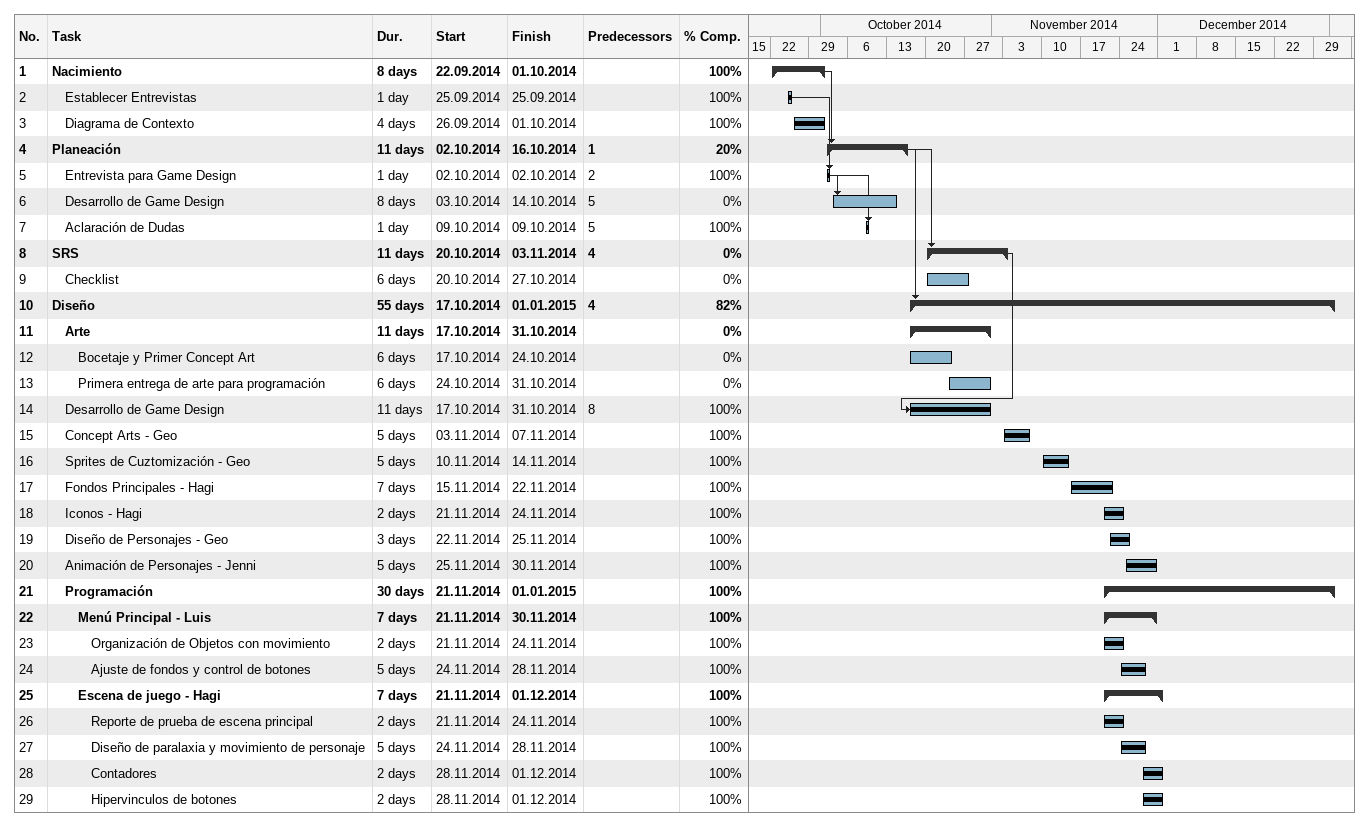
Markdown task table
| ID | Level | Task | Duration | Start | Finish | Predecessors | % complete |
|---|---|---|---|---|---|---|---|
| 1 | 1 | **Nacimiento** | 8d | 2014-09-22 | 2014-10-01 |  | 100 |
| 2 | 2 | Establecer Entrevistas | 1d | 2014-09-25 | 2014-09-25 |  | 100 |
| 3 | 2 | Diagrama de Contexto | 4d | 2014-09-26 | 2014-10-01 |  | 100 |
| 4 | 1 | **Planeación** | 11d | 2014-10-02 | 2014-10-16 | 1 | 20 |
| 5 | 2 | Entrevista para Game Design | 1d | 2014-10-02 | 2014-10-02 | 2 | 100 |
| 6 | 2 | Desarrollo de Game Design | 8d | 2014-10-03 | 2014-10-14 | 5 | 0 |
| 7 | 2 | Aclaración de Dudas | 1d | 2014-10-09 | 2014-10-09 | 5 | 100 |
| 8 | 1 | **SRS** | 11d | 2014-10-20 | 2014-11-03 | 4 | 0 |
| 9 | 2 | Checklist | 6d | 2014-10-20 | 2014-10-27 |  | 0 |
| 10 | 1 | **Diseño** | 55d | 2014-10-17 | 2015-01-01 | 4 | 82 |
| 11 | 2 | **Arte** | 11d | 2014-10-17 | 2014-10-31 |  | 0 |
| 12 | 3 | Bocetaje y Primer Concept Art | 6d | 2014-10-17 | 2014-10-24 |  | 0 |
| 13 | 3 | Primera entrega de arte para programación | 6d | 2014-10-24 | 2014-10-31 |  | 0 |
| 14 | 2 | Desarrollo de Game Design | 11d | 2014-10-17 | 2014-10-31 | 8 | 100 |
| 15 | 2 | Concept Arts - Geo | 5d | 2014-11-03 | 2014-11-07 |  | 100 |
| 16 | 2 | Sprites de Cuztomización - Geo | 5d | 2014-11-10 | 2014-11-14 |  | 100 |
| 17 | 2 | Fondos Principales - Hagi | 7d | 2014-11-15 | 2014-11-22 |  | 100 |
| 18 | 2 | Iconos - Hagi | 2d | 2014-11-21 | 2014-11-24 |  | 100 |
| 19 | 2 | Diseño de Personajes - Geo | 3d | 2014-11-22 | 2014-11-25 |  | 100 |
| 20 | 2 | Animación de Personajes - Jenni | 5d | 2014-11-25 | 2014-11-30 |  | 100 |
| 21 | 2 | **Programación** | 30d | 2014-11-21 | 2015-01-01 |  | 100 |
| 22 | 3 | **Menú Principal - Luis** | 7d | 2014-11-21 | 2014-11-30 |  | 100 |
| 23 | 4 | Organización de Objetos con movimiento | 2d | 2014-11-21 | 2014-11-24 |  | 100 |
| 24 | 4 | Ajuste de fondos y control de botones | 5d | 2014-11-24 | 2014-11-28 |  | 100 |
| 25 | 3 | **Escena de juego - Hagi** | 7d | 2014-11-21 | 2014-12-01 |  | 100 |
| 26 | 4 | Reporte de prueba de escena principal | 2d | 2014-11-21 | 2014-11-24 |  | 100 |
| 27 | 4 | Diseño de paralaxia y movimiento de personaje | 5d | 2014-11-24 | 2014-11-28 |  | 100 |
| 28 | 4 | Contadores | 2d | 2014-11-28 | 2014-12-01 |  | 100 |
| 29 | 4 | Hipervinculos de botones | 2d | 2014-11-28 | 2014-12-01 |  | 100 |
